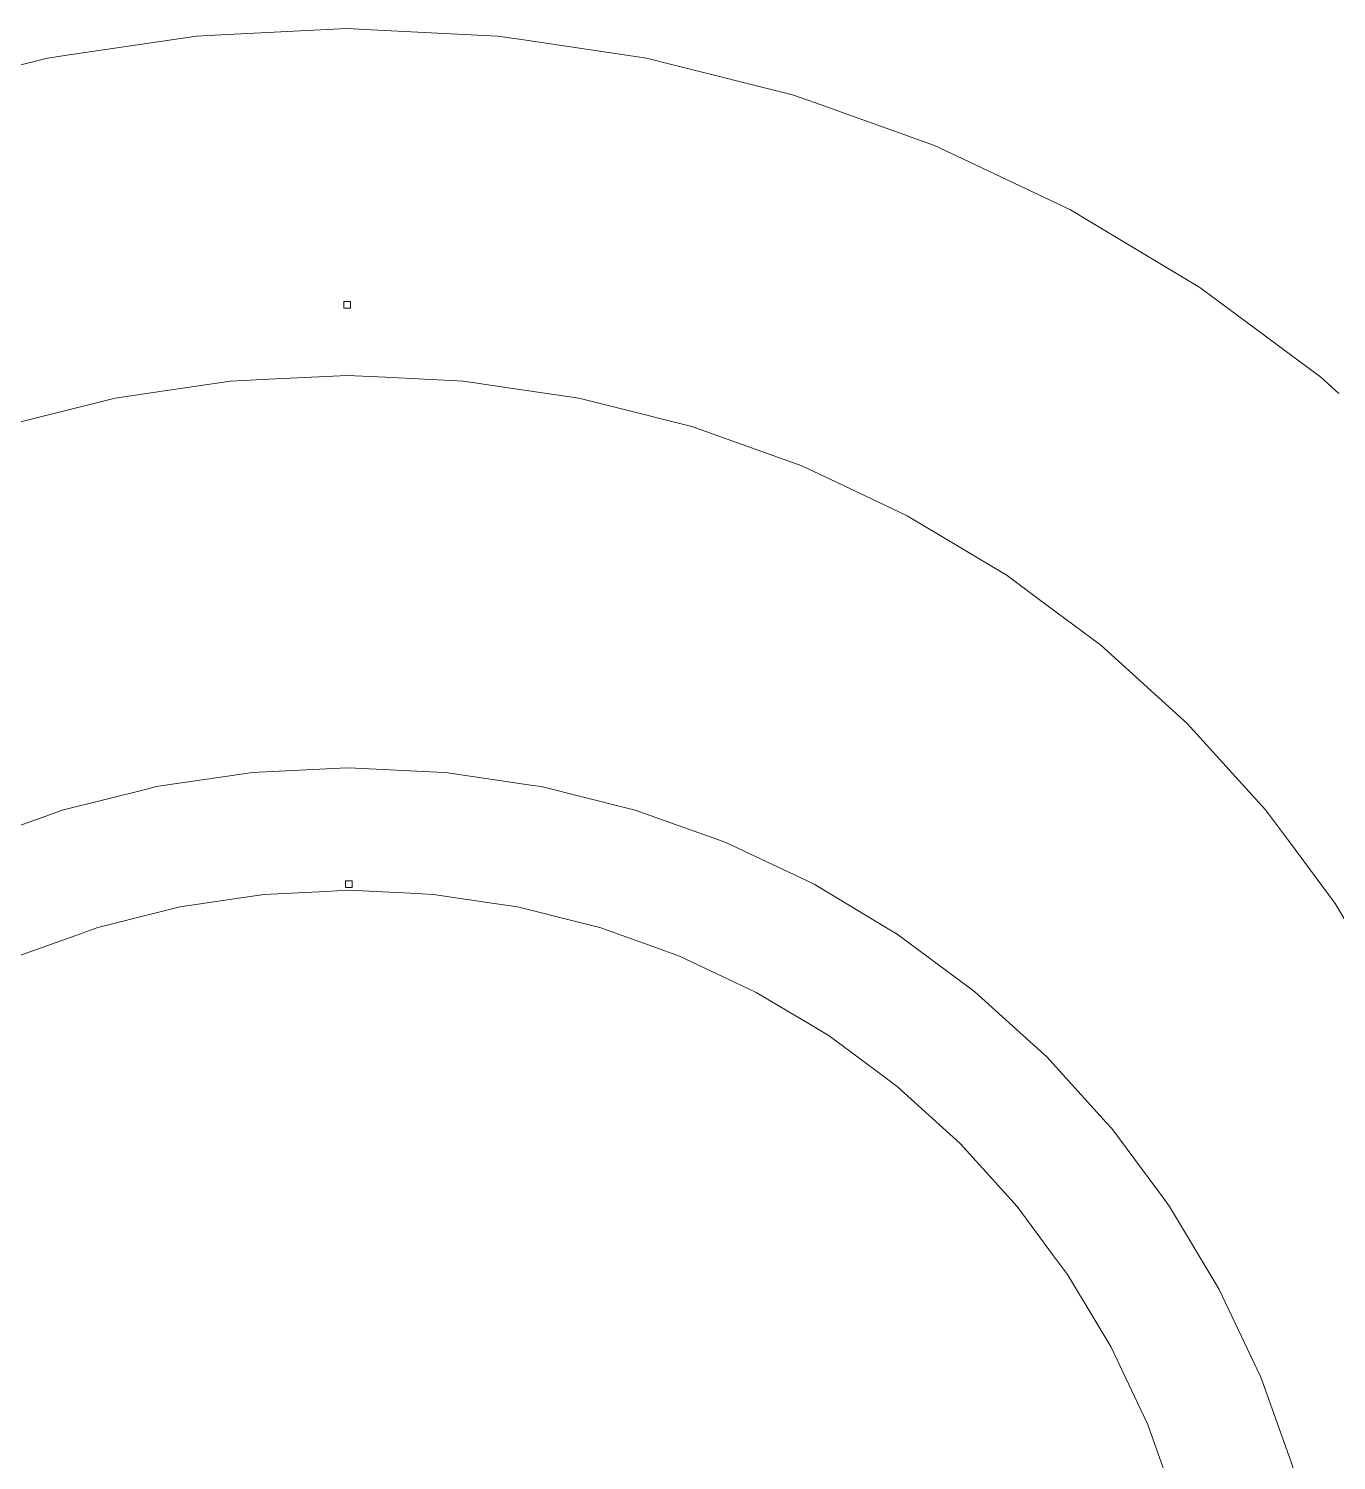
# Model space of a CAD drawing. Header units: centimetres. Extents: x -214 to 137, y -175 to 4.
# Drawn here: x 47.86 to 59.02, y -134.72 to -122.5 of the extents above; entities that cross this region are included whole.
import ezdxf

# ---------------------------------------------------------------- set-up
doc = ezdxf.new("R2010")
doc.units = ezdxf.units.CM
doc.header["$MEASUREMENT"] = 0
doc.layers.add('layer 1', color=7, linetype='Continuous')

msp = doc.modelspace()

# ---------------------------------------------------------------- linework, layer by layer
at = {"layer": 'layer 1', "color": 5, "lineweight": 9}
for points in [[(49.29657, -122.55977), (49.29657, -122.55977), (48.22947, -122.71806), (48.22947, -122.71806)], [(49.50321, -122.54962), (49.50321, -122.54962), (49.29657, -122.55977), (49.29657, -122.55977)], [(50.58068, -122.49669), (50.58068, -122.49669), (49.50321, -122.54962), (49.50321, -122.54962)], [(50.78734, -122.50684), (50.78734, -122.50684), (50.58068, -122.49669), (50.58068, -122.49669)], [(51.86488, -122.55978), (51.86488, -122.55978), (50.78734, -122.50684), (50.78734, -122.50684)], [(52.06953, -122.59014), (52.06953, -122.59014), (51.86488, -122.55978), (51.86488, -122.55978)], [(53.13662, -122.74844), (53.13662, -122.74844), (52.06953, -122.59014), (52.06953, -122.59014)], [(48.02481, -122.74842), (48.02481, -122.74842), (46.97837, -123.01054), (46.97837, -123.01054)], [(48.22947, -122.71806), (48.22947, -122.71806), (48.02481, -122.74842), (48.02481, -122.74842)], [(53.33731, -122.79871), (53.33731, -122.79871), (53.13662, -122.74844), (53.13662, -122.74844)], [(54.38374, -123.06084), (54.38374, -123.06084), (53.33731, -122.79871), (53.33731, -122.79871)], [(54.57854, -123.13054), (54.57854, -123.13054), (54.38374, -123.06084), (54.38374, -123.06084)], [(55.59424, -123.49397), (55.59424, -123.49397), (54.57854, -123.13054), (54.57854, -123.13054)], [(55.78127, -123.58243), (55.78127, -123.58243), (55.59424, -123.49397), (55.59424, -123.49397)], [(56.75647, -124.04367), (56.75647, -124.04367), (55.78127, -123.58243), (55.78127, -123.58243)], [(56.93392, -124.15003), (56.93392, -124.15003), (56.75647, -124.04367), (56.75647, -124.04367)], [(57.85921, -124.70463), (57.85921, -124.70463), (56.93392, -124.15003), (56.93392, -124.15003)], [(58.02538, -124.82788), (58.02538, -124.82788), (57.85921, -124.70463), (57.85921, -124.70463)], [(50.60925, -124.82455), (50.60925, -124.82455), (50.5521, -124.82455), (50.5521, -124.82455)], [(50.5521, -124.82455), (50.5521, -124.82455), (50.5521, -124.8817), (50.5521, -124.8817)], [(50.5521, -124.8817), (50.5521, -124.8817), (50.60925, -124.8817), (50.60925, -124.8817)], [(50.60925, -124.8817), (50.60925, -124.8817), (50.60925, -124.82455), (50.60925, -124.82455)], [(58.89185, -125.4705), (58.89185, -125.4705), (58.02538, -124.82788), (58.02538, -124.82788)], [(49.58665, -125.50502), (49.58665, -125.50502), (49.91322, -125.48898), (49.91322, -125.48898)], [(49.91322, -125.48898), (49.91322, -125.48898), (50.58068, -125.45619), (50.58068, -125.45619)], [(50.58068, -125.45619), (50.58068, -125.45619), (50.90728, -125.47224), (50.90728, -125.47224)], [(50.90728, -125.47224), (50.90728, -125.47224), (51.57478, -125.50504), (51.57478, -125.50504)], [(59.04515, -125.60944), (59.04515, -125.60944), (58.89185, -125.4705), (58.89185, -125.4705)], [(48.60219, -125.65106), (48.60219, -125.65106), (48.92562, -125.60308), (48.92562, -125.60308)], [(48.92562, -125.60308), (48.92562, -125.60308), (49.58665, -125.50502), (49.58665, -125.50502)], [(51.57478, -125.50504), (51.57478, -125.50504), (51.89821, -125.55301), (51.89821, -125.55301)], [(51.89821, -125.55301), (51.89821, -125.55301), (52.55923, -125.65107), (52.55923, -125.65107)], [(47.95395, -125.81343), (47.95395, -125.81343), (48.60219, -125.65106), (48.60219, -125.65106)], [(52.55923, -125.65107), (52.55923, -125.65107), (52.8764, -125.73052), (52.8764, -125.73052)], [(52.8764, -125.73052), (52.8764, -125.73052), (53.52463, -125.8929), (53.52463, -125.8929)], [(47.63678, -125.89288), (47.63678, -125.89288), (47.95395, -125.81343), (47.95395, -125.81343)], [(53.52463, -125.8929), (53.52463, -125.8929), (53.83249, -126.00305), (53.83249, -126.00305)], [(53.83249, -126.00305), (53.83249, -126.00305), (54.46168, -126.22818), (54.46168, -126.22818)], [(54.46168, -126.22818), (54.46168, -126.22818), (54.75726, -126.36798), (54.75726, -126.36798)], [(54.75726, -126.36798), (54.75726, -126.36798), (55.36135, -126.6537), (55.36135, -126.6537)], [(55.36135, -126.6537), (55.36135, -126.6537), (55.6418, -126.8218), (55.6418, -126.8218)], [(55.6418, -126.8218), (55.6418, -126.8218), (56.21499, -127.16535), (56.21499, -127.16535)], [(56.21499, -127.16535), (56.21499, -127.16535), (56.47761, -127.36013), (56.47761, -127.36013)], [(56.47761, -127.36013), (56.47761, -127.36013), (57.01436, -127.75821), (57.01436, -127.75821)], [(57.01436, -127.75821), (57.01436, -127.75821), (57.25663, -127.9778), (57.25663, -127.9778)], [(57.25663, -127.9778), (57.25663, -127.9778), (57.75177, -128.42658), (57.75177, -128.42658)], [(57.75177, -128.42658), (57.75177, -128.42658), (57.97135, -128.66885), (57.97135, -128.66885)], [(57.97135, -128.66885), (57.97135, -128.66885), (58.42012, -129.16399), (58.42012, -129.16399)], [(49.69795, -128.85546), (49.69795, -128.85546), (48.95141, -128.9662), (48.95141, -128.9662)], [(49.69795, -128.85546), (49.69795, -128.85546), (48.95141, -128.9662), (48.95141, -128.9662)], [(49.69795, -128.85546), (49.69795, -128.85546), (48.95141, -128.9662), (48.95141, -128.9662)], [(49.69795, -128.85546), (49.69795, -128.85546), (48.95141, -128.9662), (48.95141, -128.9662)], [(49.69795, -128.85546), (49.69795, -128.85546), (48.95141, -128.9662), (48.95141, -128.9662)], [(49.76923, -128.84488), (49.76923, -128.84488), (49.69795, -128.85546), (49.69795, -128.85546)], [(49.76923, -128.84488), (49.76923, -128.84488), (49.69795, -128.85546), (49.69795, -128.85546)], [(49.76923, -128.84488), (49.76923, -128.84488), (49.69795, -128.85546), (49.69795, -128.85546)], [(49.76923, -128.84488), (49.76923, -128.84488), (49.69795, -128.85546), (49.69795, -128.85546)], [(49.76923, -128.84488), (49.76923, -128.84488), (49.69795, -128.85546), (49.69795, -128.85546)], [(50.52303, -128.80785), (50.52303, -128.80785), (49.76923, -128.84488), (49.76923, -128.84488)], [(50.52303, -128.80785), (50.52303, -128.80785), (49.76923, -128.84488), (49.76923, -128.84488)], [(50.52303, -128.80785), (50.52303, -128.80785), (49.76923, -128.84488), (49.76923, -128.84488)], [(50.52303, -128.80785), (50.52303, -128.80785), (49.76923, -128.84488), (49.76923, -128.84488)], [(50.52303, -128.80785), (50.52303, -128.80785), (49.76923, -128.84488), (49.76923, -128.84488)], [(50.595, -128.80431), (50.595, -128.80431), (50.52303, -128.80785), (50.52303, -128.80785)], [(50.595, -128.80431), (50.595, -128.80431), (50.52303, -128.80785), (50.52303, -128.80785)], [(50.595, -128.80431), (50.595, -128.80431), (50.52303, -128.80785), (50.52303, -128.80785)], [(50.595, -128.80431), (50.595, -128.80431), (50.52303, -128.80785), (50.52303, -128.80785)], [(50.595, -128.80431), (50.595, -128.80431), (50.52303, -128.80785), (50.52303, -128.80785)], [(51.34886, -128.84135), (51.34886, -128.84135), (50.595, -128.80431), (50.595, -128.80431)], [(51.34886, -128.84135), (51.34886, -128.84135), (50.595, -128.80431), (50.595, -128.80431)], [(51.34886, -128.84135), (51.34886, -128.84135), (50.595, -128.80431), (50.595, -128.80431)], [(51.34886, -128.84135), (51.34886, -128.84135), (50.595, -128.80431), (50.595, -128.80431)], [(51.34886, -128.84135), (51.34886, -128.84135), (50.595, -128.80431), (50.595, -128.80431)], [(51.42084, -128.84488), (51.42084, -128.84488), (51.34886, -128.84135), (51.34886, -128.84135)], [(51.42084, -128.84488), (51.42084, -128.84488), (51.34886, -128.84135), (51.34886, -128.84135)], [(51.42084, -128.84488), (51.42084, -128.84488), (51.34886, -128.84135), (51.34886, -128.84135)], [(51.42084, -128.84488), (51.42084, -128.84488), (51.34886, -128.84135), (51.34886, -128.84135)], [(51.42084, -128.84488), (51.42084, -128.84488), (51.34886, -128.84135), (51.34886, -128.84135)], [(52.16737, -128.95563), (52.16737, -128.95563), (51.42084, -128.84488), (51.42084, -128.84488)], [(52.16737, -128.95563), (52.16737, -128.95563), (51.42084, -128.84488), (51.42084, -128.84488)], [(52.16737, -128.95563), (52.16737, -128.95563), (51.42084, -128.84488), (51.42084, -128.84488)], [(52.16737, -128.95563), (52.16737, -128.95563), (51.42084, -128.84488), (51.42084, -128.84488)], [(52.16737, -128.95563), (52.16737, -128.95563), (51.42084, -128.84488), (51.42084, -128.84488)], [(48.8815, -128.98371), (48.8815, -128.98371), (48.14942, -129.16708), (48.14942, -129.16708)], [(48.8815, -128.98371), (48.8815, -128.98371), (48.14942, -129.16708), (48.14942, -129.16708)], [(48.8815, -128.98371), (48.8815, -128.98371), (48.14942, -129.16708), (48.14942, -129.16708)], [(48.8815, -128.98371), (48.8815, -128.98371), (48.14942, -129.16708), (48.14942, -129.16708)], [(48.8815, -128.98371), (48.8815, -128.98371), (48.14942, -129.16708), (48.14942, -129.16708)], [(48.95141, -128.9662), (48.95141, -128.9662), (48.8815, -128.98371), (48.8815, -128.98371)], [(48.95141, -128.9662), (48.95141, -128.9662), (48.8815, -128.98371), (48.8815, -128.98371)], [(48.95141, -128.9662), (48.95141, -128.9662), (48.8815, -128.98371), (48.8815, -128.98371)], [(48.95141, -128.9662), (48.95141, -128.9662), (48.8815, -128.98371), (48.8815, -128.98371)], [(48.95141, -128.9662), (48.95141, -128.9662), (48.8815, -128.98371), (48.8815, -128.98371)], [(52.23865, -128.96621), (52.23865, -128.96621), (52.16737, -128.95563), (52.16737, -128.95563)], [(52.23865, -128.96621), (52.23865, -128.96621), (52.16737, -128.95563), (52.16737, -128.95563)], [(52.23865, -128.96621), (52.23865, -128.96621), (52.16737, -128.95563), (52.16737, -128.95563)], [(52.23865, -128.96621), (52.23865, -128.96621), (52.16737, -128.95563), (52.16737, -128.95563)], [(52.23865, -128.96621), (52.23865, -128.96621), (52.16737, -128.95563), (52.16737, -128.95563)], [(52.97074, -129.14958), (52.97074, -129.14958), (52.23865, -128.96621), (52.23865, -128.96621)], [(52.97074, -129.14958), (52.97074, -129.14958), (52.23865, -128.96621), (52.23865, -128.96621)], [(52.97074, -129.14958), (52.97074, -129.14958), (52.23865, -128.96621), (52.23865, -128.96621)], [(52.97074, -129.14958), (52.97074, -129.14958), (52.23865, -128.96621), (52.23865, -128.96621)], [(52.97074, -129.14958), (52.97074, -129.14958), (52.23865, -128.96621), (52.23865, -128.96621)], [(53.04064, -129.16709), (53.04064, -129.16709), (52.97074, -129.14958), (52.97074, -129.14958)], [(53.04064, -129.16709), (53.04064, -129.16709), (52.97074, -129.14958), (52.97074, -129.14958)], [(53.04064, -129.16709), (53.04064, -129.16709), (52.97074, -129.14958), (52.97074, -129.14958)], [(53.04064, -129.16709), (53.04064, -129.16709), (52.97074, -129.14958), (52.97074, -129.14958)], [(53.04064, -129.16709), (53.04064, -129.16709), (52.97074, -129.14958), (52.97074, -129.14958)], [(48.08157, -129.19136), (48.08157, -129.19136), (47.37098, -129.44561), (47.37098, -129.44561)], [(48.08157, -129.19136), (48.08157, -129.19136), (47.37098, -129.44561), (47.37098, -129.44561)], [(48.08157, -129.19136), (48.08157, -129.19136), (47.37098, -129.44561), (47.37098, -129.44561)], [(48.08157, -129.19136), (48.08157, -129.19136), (47.37098, -129.44561), (47.37098, -129.44561)], [(48.08157, -129.19136), (48.08157, -129.19136), (47.37098, -129.44561), (47.37098, -129.44561)], [(48.14942, -129.16708), (48.14942, -129.16708), (48.08157, -129.19136), (48.08157, -129.19136)], [(48.14942, -129.16708), (48.14942, -129.16708), (48.08157, -129.19136), (48.08157, -129.19136)], [(48.14942, -129.16708), (48.14942, -129.16708), (48.08157, -129.19136), (48.08157, -129.19136)], [(48.14942, -129.16708), (48.14942, -129.16708), (48.08157, -129.19136), (48.08157, -129.19136)], [(48.14942, -129.16708), (48.14942, -129.16708), (48.08157, -129.19136), (48.08157, -129.19136)], [(53.75123, -129.42135), (53.75123, -129.42135), (53.04064, -129.16709), (53.04064, -129.16709)], [(53.75123, -129.42135), (53.75123, -129.42135), (53.04064, -129.16709), (53.04064, -129.16709)], [(53.75123, -129.42135), (53.75123, -129.42135), (53.04064, -129.16709), (53.04064, -129.16709)], [(53.75123, -129.42135), (53.75123, -129.42135), (53.04064, -129.16709), (53.04064, -129.16709)], [(53.75123, -129.42135), (53.75123, -129.42135), (53.04064, -129.16709), (53.04064, -129.16709)], [(58.42012, -129.16399), (58.42012, -129.16399), (58.6149, -129.42662), (58.6149, -129.42662)], [(53.81908, -129.44563), (53.81908, -129.44563), (53.75123, -129.42135), (53.75123, -129.42135)], [(53.81908, -129.44563), (53.81908, -129.44563), (53.75123, -129.42135), (53.75123, -129.42135)], [(53.81908, -129.44563), (53.81908, -129.44563), (53.75123, -129.42135), (53.75123, -129.42135)], [(53.81908, -129.44563), (53.81908, -129.44563), (53.75123, -129.42135), (53.75123, -129.42135)], [(53.81908, -129.44563), (53.81908, -129.44563), (53.75123, -129.42135), (53.75123, -129.42135)], [(54.50132, -129.76832), (54.50132, -129.76832), (53.81908, -129.44563), (53.81908, -129.44563)], [(54.50132, -129.76832), (54.50132, -129.76832), (53.81908, -129.44563), (53.81908, -129.44563)], [(54.50132, -129.76832), (54.50132, -129.76832), (53.81908, -129.44563), (53.81908, -129.44563)], [(54.50132, -129.76832), (54.50132, -129.76832), (53.81908, -129.44563), (53.81908, -129.44563)], [(54.50132, -129.76832), (54.50132, -129.76832), (53.81908, -129.44563), (53.81908, -129.44563)], [(58.6149, -129.42662), (58.6149, -129.42662), (59.01297, -129.96337), (59.01297, -129.96337)], [(54.56646, -129.79913), (54.56646, -129.79913), (54.50132, -129.76832), (54.50132, -129.76832)], [(54.56646, -129.79913), (54.56646, -129.79913), (54.50132, -129.76832), (54.50132, -129.76832)], [(54.56646, -129.79913), (54.56646, -129.79913), (54.50132, -129.76832), (54.50132, -129.76832)], [(54.56646, -129.79913), (54.56646, -129.79913), (54.50132, -129.76832), (54.50132, -129.76832)], [(54.56646, -129.79913), (54.56646, -129.79913), (54.50132, -129.76832), (54.50132, -129.76832)], [(50.62358, -129.77034), (50.62358, -129.77034), (50.56643, -129.77034), (50.56643, -129.77034)], [(50.56643, -129.77034), (50.56643, -129.77034), (50.56643, -129.82749), (50.56643, -129.82749)], [(50.62358, -129.77034), (50.62358, -129.77034), (50.56643, -129.77034), (50.56643, -129.77034)], [(50.56643, -129.77034), (50.56643, -129.77034), (50.56643, -129.82749), (50.56643, -129.82749)], [(50.62358, -129.77034), (50.62358, -129.77034), (50.56643, -129.77034), (50.56643, -129.77034)], [(50.56643, -129.77034), (50.56643, -129.77034), (50.56643, -129.82749), (50.56643, -129.82749)], [(50.62358, -129.77034), (50.62358, -129.77034), (50.56643, -129.77034), (50.56643, -129.77034)], [(50.56643, -129.77034), (50.56643, -129.77034), (50.56643, -129.82749), (50.56643, -129.82749)], [(50.62358, -129.77034), (50.62358, -129.77034), (50.56643, -129.77034), (50.56643, -129.77034)], [(50.56643, -129.77034), (50.56643, -129.77034), (50.56643, -129.82749), (50.56643, -129.82749)], [(50.56643, -129.82749), (50.56643, -129.82749), (50.62358, -129.82749), (50.62358, -129.82749)], [(50.56643, -129.82749), (50.56643, -129.82749), (50.62358, -129.82749), (50.62358, -129.82749)], [(50.56643, -129.82749), (50.56643, -129.82749), (50.62358, -129.82749), (50.62358, -129.82749)], [(50.56643, -129.82749), (50.56643, -129.82749), (50.62358, -129.82749), (50.62358, -129.82749)], [(50.56643, -129.82749), (50.56643, -129.82749), (50.62358, -129.82749), (50.62358, -129.82749)], [(50.62358, -129.82749), (50.62358, -129.82749), (50.62358, -129.77034), (50.62358, -129.77034)], [(50.62358, -129.82749), (50.62358, -129.82749), (50.62358, -129.77034), (50.62358, -129.77034)], [(50.62358, -129.82749), (50.62358, -129.82749), (50.62358, -129.77034), (50.62358, -129.77034)], [(50.62358, -129.82749), (50.62358, -129.82749), (50.62358, -129.77034), (50.62358, -129.77034)], [(50.62358, -129.82749), (50.62358, -129.82749), (50.62358, -129.77034), (50.62358, -129.77034)], [(55.21379, -130.18712), (55.21379, -130.18712), (54.56646, -129.79913), (54.56646, -129.79913)], [(55.21379, -130.18712), (55.21379, -130.18712), (54.56646, -129.79913), (54.56646, -129.79913)], [(55.21379, -130.18712), (55.21379, -130.18712), (54.56646, -129.79913), (54.56646, -129.79913)], [(55.21379, -130.18712), (55.21379, -130.18712), (54.56646, -129.79913), (54.56646, -129.79913)], [(55.21379, -130.18712), (55.21379, -130.18712), (54.56646, -129.79913), (54.56646, -129.79913)], [(59.01297, -129.96337), (59.01297, -129.96337), (59.18107, -130.24383), (59.18107, -130.24383)], [(55.2756, -130.22417), (55.2756, -130.22417), (55.21379, -130.18712), (55.21379, -130.18712)], [(55.2756, -130.22417), (55.2756, -130.22417), (55.21379, -130.18712), (55.21379, -130.18712)], [(55.2756, -130.22417), (55.2756, -130.22417), (55.21379, -130.18712), (55.21379, -130.18712)], [(55.2756, -130.22417), (55.2756, -130.22417), (55.21379, -130.18712), (55.21379, -130.18712)], [(55.2756, -130.22417), (55.2756, -130.22417), (55.21379, -130.18712), (55.21379, -130.18712)], [(55.88179, -130.67376), (55.88179, -130.67376), (55.2756, -130.22417), (55.2756, -130.22417)], [(55.88179, -130.67376), (55.88179, -130.67376), (55.2756, -130.22417), (55.2756, -130.22417)], [(55.88179, -130.67376), (55.88179, -130.67376), (55.2756, -130.22417), (55.2756, -130.22417)], [(55.88179, -130.67376), (55.88179, -130.67376), (55.2756, -130.22417), (55.2756, -130.22417)], [(55.88179, -130.67376), (55.88179, -130.67376), (55.2756, -130.22417), (55.2756, -130.22417)], [(55.93967, -130.71668), (55.93967, -130.71668), (55.88179, -130.67376), (55.88179, -130.67376)], [(55.93967, -130.71668), (55.93967, -130.71668), (55.88179, -130.67376), (55.88179, -130.67376)], [(55.93967, -130.71668), (55.93967, -130.71668), (55.88179, -130.67376), (55.88179, -130.67376)], [(55.93967, -130.71668), (55.93967, -130.71668), (55.88179, -130.67376), (55.88179, -130.67376)], [(55.93967, -130.71668), (55.93967, -130.71668), (55.88179, -130.67376), (55.88179, -130.67376)], [(56.49886, -131.22351), (56.49886, -131.22351), (55.93967, -130.71668), (55.93967, -130.71668)], [(56.49886, -131.22351), (56.49886, -131.22351), (55.93967, -130.71668), (55.93967, -130.71668)], [(56.49886, -131.22351), (56.49886, -131.22351), (55.93967, -130.71668), (55.93967, -130.71668)], [(56.49886, -131.22351), (56.49886, -131.22351), (55.93967, -130.71668), (55.93967, -130.71668)], [(56.49886, -131.22351), (56.49886, -131.22351), (55.93967, -130.71668), (55.93967, -130.71668)], [(56.55226, -131.27191), (56.55226, -131.27191), (56.49886, -131.22351), (56.49886, -131.22351)], [(56.55226, -131.27191), (56.55226, -131.27191), (56.49886, -131.22351), (56.49886, -131.22351)], [(56.55226, -131.27191), (56.55226, -131.27191), (56.49886, -131.22351), (56.49886, -131.22351)], [(56.55226, -131.27191), (56.55226, -131.27191), (56.49886, -131.22351), (56.49886, -131.22351)], [(56.55226, -131.27191), (56.55226, -131.27191), (56.49886, -131.22351), (56.49886, -131.22351)], [(57.05909, -131.83111), (57.05909, -131.83111), (56.55226, -131.27191), (56.55226, -131.27191)], [(57.05909, -131.83111), (57.05909, -131.83111), (56.55226, -131.27191), (56.55226, -131.27191)], [(57.05909, -131.83111), (57.05909, -131.83111), (56.55226, -131.27191), (56.55226, -131.27191)], [(57.05909, -131.83111), (57.05909, -131.83111), (56.55226, -131.27191), (56.55226, -131.27191)], [(57.05909, -131.83111), (57.05909, -131.83111), (56.55226, -131.27191), (56.55226, -131.27191)], [(57.10748, -131.8845), (57.10748, -131.8845), (57.05909, -131.83111), (57.05909, -131.83111)], [(57.10748, -131.8845), (57.10748, -131.8845), (57.05909, -131.83111), (57.05909, -131.83111)], [(57.10748, -131.8845), (57.10748, -131.8845), (57.05909, -131.83111), (57.05909, -131.83111)], [(57.10748, -131.8845), (57.10748, -131.8845), (57.05909, -131.83111), (57.05909, -131.83111)], [(57.10748, -131.8845), (57.10748, -131.8845), (57.05909, -131.83111), (57.05909, -131.83111)], [(57.55706, -132.49069), (57.55706, -132.49069), (57.10748, -131.8845), (57.10748, -131.8845)], [(57.55706, -132.49069), (57.55706, -132.49069), (57.10748, -131.8845), (57.10748, -131.8845)], [(57.55706, -132.49069), (57.55706, -132.49069), (57.10748, -131.8845), (57.10748, -131.8845)], [(57.55706, -132.49069), (57.55706, -132.49069), (57.10748, -131.8845), (57.10748, -131.8845)], [(57.55706, -132.49069), (57.55706, -132.49069), (57.10748, -131.8845), (57.10748, -131.8845)], [(57.59998, -132.54857), (57.59998, -132.54857), (57.55706, -132.49069), (57.55706, -132.49069)], [(57.59998, -132.54857), (57.59998, -132.54857), (57.55706, -132.49069), (57.55706, -132.49069)], [(57.59998, -132.54857), (57.59998, -132.54857), (57.55706, -132.49069), (57.55706, -132.49069)], [(57.59998, -132.54857), (57.59998, -132.54857), (57.55706, -132.49069), (57.55706, -132.49069)], [(57.59998, -132.54857), (57.59998, -132.54857), (57.55706, -132.49069), (57.55706, -132.49069)], [(57.98798, -133.19591), (57.98798, -133.19591), (57.59998, -132.54857), (57.59998, -132.54857)], [(57.98798, -133.19591), (57.98798, -133.19591), (57.59998, -132.54857), (57.59998, -132.54857)], [(57.98798, -133.19591), (57.98798, -133.19591), (57.59998, -132.54857), (57.59998, -132.54857)], [(57.98798, -133.19591), (57.98798, -133.19591), (57.59998, -132.54857), (57.59998, -132.54857)], [(57.98798, -133.19591), (57.98798, -133.19591), (57.59998, -132.54857), (57.59998, -132.54857)], [(58.02503, -133.25772), (58.02503, -133.25772), (57.98798, -133.19591), (57.98798, -133.19591)], [(58.02503, -133.25772), (58.02503, -133.25772), (57.98798, -133.19591), (57.98798, -133.19591)], [(58.02503, -133.25772), (58.02503, -133.25772), (57.98798, -133.19591), (57.98798, -133.19591)], [(58.02503, -133.25772), (58.02503, -133.25772), (57.98798, -133.19591), (57.98798, -133.19591)], [(58.02503, -133.25772), (58.02503, -133.25772), (57.98798, -133.19591), (57.98798, -133.19591)], [(58.3477, -133.93996), (58.3477, -133.93996), (58.02503, -133.25772), (58.02503, -133.25772)], [(58.3477, -133.93996), (58.3477, -133.93996), (58.02503, -133.25772), (58.02503, -133.25772)], [(58.3477, -133.93996), (58.3477, -133.93996), (58.02503, -133.25772), (58.02503, -133.25772)], [(58.3477, -133.93996), (58.3477, -133.93996), (58.02503, -133.25772), (58.02503, -133.25772)], [(58.3477, -133.93996), (58.3477, -133.93996), (58.02503, -133.25772), (58.02503, -133.25772)], [(58.37851, -134.00511), (58.37851, -134.00511), (58.3477, -133.93996), (58.3477, -133.93996)], [(58.37851, -134.00511), (58.37851, -134.00511), (58.3477, -133.93996), (58.3477, -133.93996)], [(58.37851, -134.00511), (58.37851, -134.00511), (58.3477, -133.93996), (58.3477, -133.93996)], [(58.37851, -134.00511), (58.37851, -134.00511), (58.3477, -133.93996), (58.3477, -133.93996)], [(58.37851, -134.00511), (58.37851, -134.00511), (58.3477, -133.93996), (58.3477, -133.93996)], [(58.63276, -134.7157), (58.63276, -134.7157), (58.37851, -134.00511), (58.37851, -134.00511)], [(58.63276, -134.7157), (58.63276, -134.7157), (58.37851, -134.00511), (58.37851, -134.00511)], [(58.63276, -134.7157), (58.63276, -134.7157), (58.37851, -134.00511), (58.37851, -134.00511)], [(58.63276, -134.7157), (58.63276, -134.7157), (58.37851, -134.00511), (58.37851, -134.00511)], [(58.63276, -134.7157), (58.63276, -134.7157), (58.37851, -134.00511), (58.37851, -134.00511)], [(58.65703, -134.78355), (58.65703, -134.78355), (58.63276, -134.7157), (58.63276, -134.7157)], [(58.65703, -134.78355), (58.65703, -134.78355), (58.63276, -134.7157), (58.63276, -134.7157)], [(58.65703, -134.78355), (58.65703, -134.78355), (58.63276, -134.7157), (58.63276, -134.7157)], [(58.65703, -134.78355), (58.65703, -134.78355), (58.63276, -134.7157), (58.63276, -134.7157)], [(58.65703, -134.78355), (58.65703, -134.78355), (58.63276, -134.7157), (58.63276, -134.7157)]]:
    msp.add_open_spline(points, degree=3, dxfattribs=at)
at = {"layer": 'layer 1', "color": 1, "lineweight": 9}
for points in [[(49.87177, -129.88596), (49.87177, -129.88596), (49.67461, -129.9152), (49.67461, -129.9152)], [(49.87177, -129.88596), (49.87177, -129.88596), (49.67461, -129.9152), (49.67461, -129.9152)], [(49.87177, -129.88596), (49.87177, -129.88596), (49.67461, -129.9152), (49.67461, -129.9152)], [(49.87177, -129.88596), (49.87177, -129.88596), (49.67461, -129.9152), (49.67461, -129.9152)], [(49.87177, -129.88596), (49.87177, -129.88596), (49.67461, -129.9152), (49.67461, -129.9152)], [(50.39594, -129.8602), (50.39594, -129.8602), (49.87177, -129.88596), (49.87177, -129.88596)], [(50.39594, -129.8602), (50.39594, -129.8602), (49.87177, -129.88596), (49.87177, -129.88596)], [(50.39594, -129.8602), (50.39594, -129.8602), (49.87177, -129.88596), (49.87177, -129.88596)], [(50.39594, -129.8602), (50.39594, -129.8602), (49.87177, -129.88596), (49.87177, -129.88596)], [(50.39594, -129.8602), (50.39594, -129.8602), (49.87177, -129.88596), (49.87177, -129.88596)], [(50.59501, -129.85043), (50.59501, -129.85043), (50.39594, -129.8602), (50.39594, -129.8602)], [(50.59501, -129.85043), (50.59501, -129.85043), (50.39594, -129.8602), (50.39594, -129.8602)], [(50.59501, -129.85043), (50.59501, -129.85043), (50.39594, -129.8602), (50.39594, -129.8602)], [(50.59501, -129.85043), (50.59501, -129.85043), (50.39594, -129.8602), (50.39594, -129.8602)], [(50.59501, -129.85043), (50.59501, -129.85043), (50.39594, -129.8602), (50.39594, -129.8602)], [(51.11918, -129.87618), (51.11918, -129.87618), (50.59501, -129.85043), (50.59501, -129.85043)], [(51.11918, -129.87618), (51.11918, -129.87618), (50.59501, -129.85043), (50.59501, -129.85043)], [(51.11918, -129.87618), (51.11918, -129.87618), (50.59501, -129.85043), (50.59501, -129.85043)], [(51.11918, -129.87618), (51.11918, -129.87618), (50.59501, -129.85043), (50.59501, -129.85043)], [(51.11918, -129.87618), (51.11918, -129.87618), (50.59501, -129.85043), (50.59501, -129.85043)], [(51.31829, -129.88596), (51.31829, -129.88596), (51.11918, -129.87618), (51.11918, -129.87618)], [(51.31829, -129.88596), (51.31829, -129.88596), (51.11918, -129.87618), (51.11918, -129.87618)], [(51.31829, -129.88596), (51.31829, -129.88596), (51.11918, -129.87618), (51.11918, -129.87618)], [(51.31829, -129.88596), (51.31829, -129.88596), (51.11918, -129.87618), (51.11918, -129.87618)], [(51.31829, -129.88596), (51.31829, -129.88596), (51.11918, -129.87618), (51.11918, -129.87618)], [(51.83739, -129.96296), (51.83739, -129.96296), (51.31829, -129.88596), (51.31829, -129.88596)], [(51.83739, -129.96296), (51.83739, -129.96296), (51.31829, -129.88596), (51.31829, -129.88596)], [(51.83739, -129.96296), (51.83739, -129.96296), (51.31829, -129.88596), (51.31829, -129.88596)], [(51.83739, -129.96296), (51.83739, -129.96296), (51.31829, -129.88596), (51.31829, -129.88596)], [(51.83739, -129.96296), (51.83739, -129.96296), (51.31829, -129.88596), (51.31829, -129.88596)], [(49.1555, -129.99221), (49.1555, -129.99221), (48.96214, -130.04063), (48.96214, -130.04063)], [(49.1555, -129.99221), (49.1555, -129.99221), (48.96214, -130.04063), (48.96214, -130.04063)], [(49.1555, -129.99221), (49.1555, -129.99221), (48.96214, -130.04063), (48.96214, -130.04063)], [(49.1555, -129.99221), (49.1555, -129.99221), (48.96214, -130.04063), (48.96214, -130.04063)], [(49.1555, -129.99221), (49.1555, -129.99221), (48.96214, -130.04063), (48.96214, -130.04063)], [(49.67461, -129.9152), (49.67461, -129.9152), (49.1555, -129.99221), (49.1555, -129.99221)], [(49.67461, -129.9152), (49.67461, -129.9152), (49.1555, -129.99221), (49.1555, -129.99221)], [(49.67461, -129.9152), (49.67461, -129.9152), (49.1555, -129.99221), (49.1555, -129.99221)], [(49.67461, -129.9152), (49.67461, -129.9152), (49.1555, -129.99221), (49.1555, -129.99221)], [(49.67461, -129.9152), (49.67461, -129.9152), (49.1555, -129.99221), (49.1555, -129.99221)], [(52.03456, -129.99221), (52.03456, -129.99221), (51.83739, -129.96296), (51.83739, -129.96296)], [(52.03456, -129.99221), (52.03456, -129.99221), (51.83739, -129.96296), (51.83739, -129.96296)], [(52.03456, -129.99221), (52.03456, -129.99221), (51.83739, -129.96296), (51.83739, -129.96296)], [(52.03456, -129.99221), (52.03456, -129.99221), (51.83739, -129.96296), (51.83739, -129.96296)], [(52.03456, -129.99221), (52.03456, -129.99221), (51.83739, -129.96296), (51.83739, -129.96296)], [(52.54363, -130.11973), (52.54363, -130.11973), (52.03456, -129.99221), (52.03456, -129.99221)], [(52.54363, -130.11973), (52.54363, -130.11973), (52.03456, -129.99221), (52.03456, -129.99221)], [(52.54363, -130.11973), (52.54363, -130.11973), (52.03456, -129.99221), (52.03456, -129.99221)], [(52.54363, -130.11973), (52.54363, -130.11973), (52.03456, -129.99221), (52.03456, -129.99221)], [(52.54363, -130.11973), (52.54363, -130.11973), (52.03456, -129.99221), (52.03456, -129.99221)], [(48.96214, -130.04063), (48.96214, -130.04063), (48.4531, -130.16814), (48.4531, -130.16814)], [(48.96214, -130.04063), (48.96214, -130.04063), (48.4531, -130.16814), (48.4531, -130.16814)], [(48.96214, -130.04063), (48.96214, -130.04063), (48.4531, -130.16814), (48.4531, -130.16814)], [(48.96214, -130.04063), (48.96214, -130.04063), (48.4531, -130.16814), (48.4531, -130.16814)], [(48.96214, -130.04063), (48.96214, -130.04063), (48.4531, -130.16814), (48.4531, -130.16814)], [(52.73696, -130.16818), (52.73696, -130.16818), (52.54363, -130.11973), (52.54363, -130.11973)], [(52.73696, -130.16818), (52.73696, -130.16818), (52.54363, -130.11973), (52.54363, -130.11973)], [(52.73696, -130.16818), (52.73696, -130.16818), (52.54363, -130.11973), (52.54363, -130.11973)], [(52.73696, -130.16818), (52.73696, -130.16818), (52.54363, -130.11973), (52.54363, -130.11973)], [(52.73696, -130.16818), (52.73696, -130.16818), (52.54363, -130.11973), (52.54363, -130.11973)], [(48.26541, -130.23531), (48.26541, -130.23531), (47.77132, -130.41211), (47.77132, -130.41211)], [(48.26541, -130.23531), (48.26541, -130.23531), (47.77132, -130.41211), (47.77132, -130.41211)], [(48.26541, -130.23531), (48.26541, -130.23531), (47.77132, -130.41211), (47.77132, -130.41211)], [(48.26541, -130.23531), (48.26541, -130.23531), (47.77132, -130.41211), (47.77132, -130.41211)], [(48.26541, -130.23531), (48.26541, -130.23531), (47.77132, -130.41211), (47.77132, -130.41211)], [(48.4531, -130.16814), (48.4531, -130.16814), (48.26541, -130.23531), (48.26541, -130.23531)], [(48.4531, -130.16814), (48.4531, -130.16814), (48.26541, -130.23531), (48.26541, -130.23531)], [(48.4531, -130.16814), (48.4531, -130.16814), (48.26541, -130.23531), (48.26541, -130.23531)], [(48.4531, -130.16814), (48.4531, -130.16814), (48.26541, -130.23531), (48.26541, -130.23531)], [(48.4531, -130.16814), (48.4531, -130.16814), (48.26541, -130.23531), (48.26541, -130.23531)], [(53.23108, -130.34497), (53.23108, -130.34497), (52.73696, -130.16818), (52.73696, -130.16818)], [(53.23108, -130.34497), (53.23108, -130.34497), (52.73696, -130.16818), (52.73696, -130.16818)], [(53.23108, -130.34497), (53.23108, -130.34497), (52.73696, -130.16818), (52.73696, -130.16818)], [(53.23108, -130.34497), (53.23108, -130.34497), (52.73696, -130.16818), (52.73696, -130.16818)], [(53.23108, -130.34497), (53.23108, -130.34497), (52.73696, -130.16818), (52.73696, -130.16818)], [(53.41874, -130.41211), (53.41874, -130.41211), (53.23108, -130.34497), (53.23108, -130.34497)], [(53.41874, -130.41211), (53.41874, -130.41211), (53.23108, -130.34497), (53.23108, -130.34497)], [(53.41874, -130.41211), (53.41874, -130.41211), (53.23108, -130.34497), (53.23108, -130.34497)], [(53.41874, -130.41211), (53.41874, -130.41211), (53.23108, -130.34497), (53.23108, -130.34497)], [(53.41874, -130.41211), (53.41874, -130.41211), (53.23108, -130.34497), (53.23108, -130.34497)], [(53.89314, -130.6365), (53.89314, -130.6365), (53.41874, -130.41211), (53.41874, -130.41211)], [(53.89314, -130.6365), (53.89314, -130.6365), (53.41874, -130.41211), (53.41874, -130.41211)], [(53.89314, -130.6365), (53.89314, -130.6365), (53.41874, -130.41211), (53.41874, -130.41211)], [(53.89314, -130.6365), (53.89314, -130.6365), (53.41874, -130.41211), (53.41874, -130.41211)], [(53.89314, -130.6365), (53.89314, -130.6365), (53.41874, -130.41211), (53.41874, -130.41211)], [(54.07331, -130.72171), (54.07331, -130.72171), (53.89314, -130.6365), (53.89314, -130.6365)], [(54.07331, -130.72171), (54.07331, -130.72171), (53.89314, -130.6365), (53.89314, -130.6365)], [(54.07331, -130.72171), (54.07331, -130.72171), (53.89314, -130.6365), (53.89314, -130.6365)], [(54.07331, -130.72171), (54.07331, -130.72171), (53.89314, -130.6365), (53.89314, -130.6365)], [(54.07331, -130.72171), (54.07331, -130.72171), (53.89314, -130.6365), (53.89314, -130.6365)], [(54.52345, -130.99152), (54.52345, -130.99152), (54.07331, -130.72171), (54.07331, -130.72171)], [(54.52345, -130.99152), (54.52345, -130.99152), (54.07331, -130.72171), (54.07331, -130.72171)], [(54.52345, -130.99152), (54.52345, -130.99152), (54.07331, -130.72171), (54.07331, -130.72171)], [(54.52345, -130.99152), (54.52345, -130.99152), (54.07331, -130.72171), (54.07331, -130.72171)], [(54.52345, -130.99152), (54.52345, -130.99152), (54.07331, -130.72171), (54.07331, -130.72171)], [(54.6944, -131.09398), (54.6944, -131.09398), (54.52345, -130.99152), (54.52345, -130.99152)], [(54.6944, -131.09398), (54.6944, -131.09398), (54.52345, -130.99152), (54.52345, -130.99152)], [(54.6944, -131.09398), (54.6944, -131.09398), (54.52345, -130.99152), (54.52345, -130.99152)], [(54.6944, -131.09398), (54.6944, -131.09398), (54.52345, -130.99152), (54.52345, -130.99152)], [(54.6944, -131.09398), (54.6944, -131.09398), (54.52345, -130.99152), (54.52345, -130.99152)], [(55.11591, -131.4066), (55.11591, -131.4066), (54.6944, -131.09398), (54.6944, -131.09398)], [(55.11591, -131.4066), (55.11591, -131.4066), (54.6944, -131.09398), (54.6944, -131.09398)], [(55.11591, -131.4066), (55.11591, -131.4066), (54.6944, -131.09398), (54.6944, -131.09398)], [(55.11591, -131.4066), (55.11591, -131.4066), (54.6944, -131.09398), (54.6944, -131.09398)], [(55.11591, -131.4066), (55.11591, -131.4066), (54.6944, -131.09398), (54.6944, -131.09398)], [(55.27603, -131.52533), (55.27603, -131.52533), (55.11591, -131.4066), (55.11591, -131.4066)], [(55.27603, -131.52533), (55.27603, -131.52533), (55.11591, -131.4066), (55.11591, -131.4066)], [(55.27603, -131.52533), (55.27603, -131.52533), (55.11591, -131.4066), (55.11591, -131.4066)], [(55.27603, -131.52533), (55.27603, -131.52533), (55.11591, -131.4066), (55.11591, -131.4066)], [(55.27603, -131.52533), (55.27603, -131.52533), (55.11591, -131.4066), (55.11591, -131.4066)], [(55.66486, -131.87777), (55.66486, -131.87777), (55.27603, -131.52533), (55.27603, -131.52533)], [(55.66486, -131.87777), (55.66486, -131.87777), (55.27603, -131.52533), (55.27603, -131.52533)], [(55.66486, -131.87777), (55.66486, -131.87777), (55.27603, -131.52533), (55.27603, -131.52533)], [(55.66486, -131.87777), (55.66486, -131.87777), (55.27603, -131.52533), (55.27603, -131.52533)], [(55.66486, -131.87777), (55.66486, -131.87777), (55.27603, -131.52533), (55.27603, -131.52533)], [(55.81255, -132.01161), (55.81255, -132.01161), (55.66486, -131.87777), (55.66486, -131.87777)], [(55.81255, -132.01161), (55.81255, -132.01161), (55.66486, -131.87777), (55.66486, -131.87777)], [(55.81255, -132.01161), (55.81255, -132.01161), (55.66486, -131.87777), (55.66486, -131.87777)], [(55.81255, -132.01161), (55.81255, -132.01161), (55.66486, -131.87777), (55.66486, -131.87777)], [(55.81255, -132.01161), (55.81255, -132.01161), (55.66486, -131.87777), (55.66486, -131.87777)], [(56.16497, -132.40046), (56.16497, -132.40046), (55.81255, -132.01161), (55.81255, -132.01161)], [(56.16497, -132.40046), (56.16497, -132.40046), (55.81255, -132.01161), (55.81255, -132.01161)], [(56.16497, -132.40046), (56.16497, -132.40046), (55.81255, -132.01161), (55.81255, -132.01161)], [(56.16497, -132.40046), (56.16497, -132.40046), (55.81255, -132.01161), (55.81255, -132.01161)], [(56.16497, -132.40046), (56.16497, -132.40046), (55.81255, -132.01161), (55.81255, -132.01161)], [(56.29882, -132.54816), (56.29882, -132.54816), (56.16497, -132.40046), (56.16497, -132.40046)], [(56.29882, -132.54816), (56.29882, -132.54816), (56.16497, -132.40046), (56.16497, -132.40046)], [(56.29882, -132.54816), (56.29882, -132.54816), (56.16497, -132.40046), (56.16497, -132.40046)], [(56.29882, -132.54816), (56.29882, -132.54816), (56.16497, -132.40046), (56.16497, -132.40046)], [(56.29882, -132.54816), (56.29882, -132.54816), (56.16497, -132.40046), (56.16497, -132.40046)], [(56.61143, -132.96967), (56.61143, -132.96967), (56.29882, -132.54816), (56.29882, -132.54816)], [(56.61143, -132.96967), (56.61143, -132.96967), (56.29882, -132.54816), (56.29882, -132.54816)], [(56.61143, -132.96967), (56.61143, -132.96967), (56.29882, -132.54816), (56.29882, -132.54816)], [(56.61143, -132.96967), (56.61143, -132.96967), (56.29882, -132.54816), (56.29882, -132.54816)], [(56.61143, -132.96967), (56.61143, -132.96967), (56.29882, -132.54816), (56.29882, -132.54816)], [(56.73018, -133.12974), (56.73018, -133.12974), (56.61143, -132.96967), (56.61143, -132.96967)], [(56.73018, -133.12974), (56.73018, -133.12974), (56.61143, -132.96967), (56.61143, -132.96967)], [(56.73018, -133.12974), (56.73018, -133.12974), (56.61143, -132.96967), (56.61143, -132.96967)], [(56.73018, -133.12974), (56.73018, -133.12974), (56.61143, -132.96967), (56.61143, -132.96967)], [(56.73018, -133.12974), (56.73018, -133.12974), (56.61143, -132.96967), (56.61143, -132.96967)], [(56.99998, -133.57989), (56.99998, -133.57989), (56.73018, -133.12974), (56.73018, -133.12974)], [(56.99998, -133.57989), (56.99998, -133.57989), (56.73018, -133.12974), (56.73018, -133.12974)], [(56.99998, -133.57989), (56.99998, -133.57989), (56.73018, -133.12974), (56.73018, -133.12974)], [(56.99998, -133.57989), (56.99998, -133.57989), (56.73018, -133.12974), (56.73018, -133.12974)], [(56.99998, -133.57989), (56.99998, -133.57989), (56.73018, -133.12974), (56.73018, -133.12974)], [(57.10244, -133.75085), (57.10244, -133.75085), (56.99998, -133.57989), (56.99998, -133.57989)], [(57.10244, -133.75085), (57.10244, -133.75085), (56.99998, -133.57989), (56.99998, -133.57989)], [(57.10244, -133.75085), (57.10244, -133.75085), (56.99998, -133.57989), (56.99998, -133.57989)], [(57.10244, -133.75085), (57.10244, -133.75085), (56.99998, -133.57989), (56.99998, -133.57989)], [(57.10244, -133.75085), (57.10244, -133.75085), (56.99998, -133.57989), (56.99998, -133.57989)], [(57.32682, -134.22526), (57.32682, -134.22526), (57.10244, -133.75085), (57.10244, -133.75085)], [(57.32682, -134.22526), (57.32682, -134.22526), (57.10244, -133.75085), (57.10244, -133.75085)], [(57.32682, -134.22526), (57.32682, -134.22526), (57.10244, -133.75085), (57.10244, -133.75085)], [(57.32682, -134.22526), (57.32682, -134.22526), (57.10244, -133.75085), (57.10244, -133.75085)], [(57.32682, -134.22526), (57.32682, -134.22526), (57.10244, -133.75085), (57.10244, -133.75085)], [(57.41203, -134.40543), (57.41203, -134.40543), (57.32682, -134.22526), (57.32682, -134.22526)], [(57.41203, -134.40543), (57.41203, -134.40543), (57.32682, -134.22526), (57.32682, -134.22526)], [(57.41203, -134.40543), (57.41203, -134.40543), (57.32682, -134.22526), (57.32682, -134.22526)], [(57.41203, -134.40543), (57.41203, -134.40543), (57.32682, -134.22526), (57.32682, -134.22526)], [(57.41203, -134.40543), (57.41203, -134.40543), (57.32682, -134.22526), (57.32682, -134.22526)], [(57.58883, -134.89955), (57.58883, -134.89955), (57.41203, -134.40543), (57.41203, -134.40543)], [(57.58883, -134.89955), (57.58883, -134.89955), (57.41203, -134.40543), (57.41203, -134.40543)], [(57.58883, -134.89955), (57.58883, -134.89955), (57.41203, -134.40543), (57.41203, -134.40543)], [(57.58883, -134.89955), (57.58883, -134.89955), (57.41203, -134.40543), (57.41203, -134.40543)], [(57.58883, -134.89955), (57.58883, -134.89955), (57.41203, -134.40543), (57.41203, -134.40543)]]:
    msp.add_open_spline(points, degree=3, dxfattribs=at)

doc.saveas('drawing.dxf')
